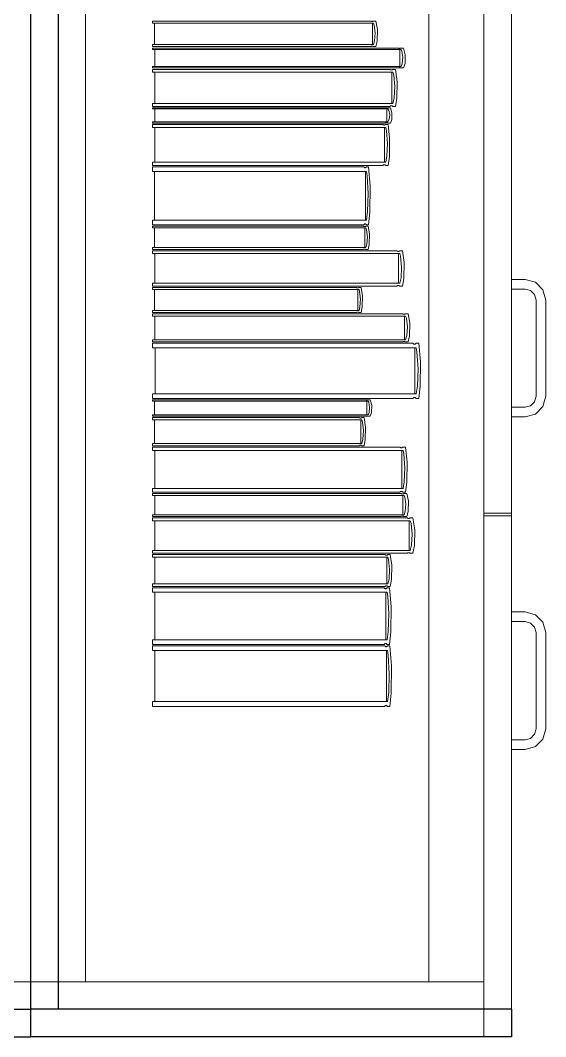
# Model space of a CAD drawing. Header units: inches. Extents: x -19 to 5698, y -728 to 92.
# Drawn here: x 223.204 to 223.586, y 33.485 to 34.224 of the extents above; entities that cross this region are included whole.
import ezdxf

# ---------------------------------------------------------------- set-up
doc = ezdxf.new("R2010")
doc.units = ezdxf.units.IN
doc.header["$MEASUREMENT"] = 0
doc.set_wipeout_variables(frame=1)
doc.linetypes.add('Wipeout_Contour', pattern=[1, 0, -1])
doc.layers.add('Interior - Mobiliario', color=7, linetype='Continuous')

msp = doc.modelspace()

# ---------------------------------------------------------------- linework, layer by layer
at = {"layer": 'Interior - Mobiliario', "color": 175, "linetype": 'Continuous', "lineweight": 13}
for p, q in [((223.23114, 34.96472), (223.23114, 33.50472)), ((223.54114, 33.50472), (223.54114, 34.96472)), ((223.25114, 33.52472), (223.25114, 34.94472)), ((223.50114, 34.94472), (223.50114, 33.52472)), ((223.54114, 33.52472), (223.54114, 34.94472)), ((223.54114, 34.22472), (223.54114, 33.86572)), ((223.56114, 34.22472), (223.56114, 33.86572)), ((223.4589, 34.22372), (223.29979, 34.22372)), ((223.29979, 34.22372), (223.29979, 34.22222)), ((223.29979, 34.22222), (223.46085, 34.22222)), ((223.30142, 34.22222), (223.30142, 34.20656)), ((223.45899, 34.22364), (223.4589, 34.22372)), ((223.4592, 34.22353), (223.45899, 34.22364)), ((223.45942, 34.22345), (223.4592, 34.22353)), ((223.45966, 34.22341), (223.45942, 34.22345)), ((223.4599, 34.2234), (223.45966, 34.22341)), ((223.46013, 34.22344), (223.4599, 34.2234)), ((223.46003, 34.20656), (223.46003, 34.22222)), ((223.46036, 34.22351), (223.46013, 34.22344)), ((223.46057, 34.22362), (223.46036, 34.22351)), ((223.46071, 34.22372), (223.46057, 34.22362)), ((223.46247, 34.22372), (223.46071, 34.22372)), ((223.46085, 34.22222), (223.46133, 34.22081)), ((223.46133, 34.22081), (223.46201, 34.21509)), ((223.46357, 34.2175), (223.46247, 34.22372)), ((223.46336, 34.20916), (223.46357, 34.2175)), ((223.46159, 34.20935), (223.46085, 34.20656)), ((223.46201, 34.21509), (223.46159, 34.20935)), ((223.46085, 34.20656), (223.29979, 34.20656)), ((223.29979, 34.20656), (223.29979, 34.20507)), ((223.29979, 34.20507), (223.4589, 34.20507)), ((223.47871, 34.20407), (223.29979, 34.20407)), ((223.29979, 34.20407), (223.29979, 34.20291)), ((223.29979, 34.20291), (223.48089, 34.20291)), ((223.30162, 34.20291), (223.30162, 34.19071)), ((223.4589, 34.20507), (223.45904, 34.20517)), ((223.45904, 34.20517), (223.45925, 34.20528)), ((223.45925, 34.20528), (223.45947, 34.20535)), ((223.45947, 34.20535), (223.45971, 34.20538)), ((223.45971, 34.20538), (223.45995, 34.20538)), ((223.45995, 34.20538), (223.46019, 34.20533)), ((223.46019, 34.20533), (223.46041, 34.20525)), ((223.46041, 34.20525), (223.46061, 34.20514)), ((223.46061, 34.20514), (223.46071, 34.20507)), ((223.46071, 34.20507), (223.46247, 34.20507)), ((223.46247, 34.20507), (223.46336, 34.20916)), ((223.47881, 34.20401), (223.47871, 34.20407)), ((223.47904, 34.20392), (223.47881, 34.20401)), ((223.47929, 34.20386), (223.47904, 34.20392)), ((223.47956, 34.20383), (223.47929, 34.20386)), ((223.47983, 34.20383), (223.47956, 34.20383)), ((223.48009, 34.20385), (223.47983, 34.20383)), ((223.47998, 34.19071), (223.47998, 34.20291)), ((223.48035, 34.20391), (223.48009, 34.20385)), ((223.48058, 34.20399), (223.48035, 34.20391)), ((223.48073, 34.20407), (223.48058, 34.20399)), ((223.48272, 34.20407), (223.48073, 34.20407)), ((223.48089, 34.20291), (223.48144, 34.20181)), ((223.48395, 34.19923), (223.48272, 34.20407)), ((223.48144, 34.20181), (223.4822, 34.19735)), ((223.4822, 34.19735), (223.48173, 34.19289)), ((223.48372, 34.19273), (223.48395, 34.19923)), ((223.48089, 34.19071), (223.29979, 34.19071)), ((223.29979, 34.19071), (223.29979, 34.18955)), ((223.29979, 34.18955), (223.47871, 34.18955)), ((223.47283, 34.18855), (223.29979, 34.18855)), ((223.29979, 34.18855), (223.29979, 34.1864)), ((223.47293, 34.18845), (223.47283, 34.18855)), ((223.47315, 34.18828), (223.47293, 34.18845)), ((223.47339, 34.18817), (223.47315, 34.18828)), ((223.47365, 34.18811), (223.47339, 34.18817)), ((223.47391, 34.1881), (223.47365, 34.18811)), ((223.47417, 34.18815), (223.47391, 34.1881)), ((223.47441, 34.18825), (223.47417, 34.18815)), ((223.47464, 34.18841), (223.47441, 34.18825)), ((223.47479, 34.18855), (223.47464, 34.18841)), ((223.47671, 34.18855), (223.47479, 34.18855)), ((223.4779, 34.17957), (223.47671, 34.18855)), ((223.47871, 34.18955), (223.47886, 34.18963)), ((223.47886, 34.18963), (223.47909, 34.18971)), ((223.47909, 34.18971), (223.47935, 34.18977)), ((223.47935, 34.18977), (223.47962, 34.18979)), ((223.47962, 34.18979), (223.47988, 34.18979)), ((223.47988, 34.18979), (223.48015, 34.18976)), ((223.48015, 34.18976), (223.4804, 34.18969)), ((223.4804, 34.18969), (223.48063, 34.18961)), ((223.48063, 34.18961), (223.48073, 34.18955)), ((223.48073, 34.18955), (223.48272, 34.18955)), ((223.48173, 34.19289), (223.48089, 34.19071)), ((223.48272, 34.18955), (223.48372, 34.19273)), ((223.29979, 34.1864), (223.47494, 34.1864)), ((223.47406, 34.1864), (223.30156, 34.1864)), ((223.30156, 34.1864), (223.30156, 34.16378)), ((223.47406, 34.16378), (223.47406, 34.1864)), ((223.47494, 34.1864), (223.47547, 34.18435)), ((223.47547, 34.18435), (223.47621, 34.1761)), ((223.47621, 34.1761), (223.47576, 34.16781)), ((223.47768, 34.16753), (223.4779, 34.17957)), ((223.47576, 34.16781), (223.47494, 34.16378)), ((223.47671, 34.16162), (223.47768, 34.16753)), ((223.47494, 34.16378), (223.29979, 34.16378)), ((223.29979, 34.16378), (223.29979, 34.16162)), ((223.29979, 34.16162), (223.47283, 34.16162)), ((223.46926, 34.16062), (223.29979, 34.16062)), ((223.29979, 34.16062), (223.29979, 34.15973)), ((223.29979, 34.15973), (223.47133, 34.15973)), ((223.30153, 34.15973), (223.30153, 34.1504)), ((223.30156, 34.16378), (223.47406, 34.16378)), ((223.46936, 34.16058), (223.46926, 34.16062)), ((223.46958, 34.16051), (223.46936, 34.16058)), ((223.46981, 34.16046), (223.46958, 34.16051)), ((223.47006, 34.16044), (223.46981, 34.16046)), ((223.47032, 34.16044), (223.47006, 34.16044)), ((223.47057, 34.16046), (223.47032, 34.16044)), ((223.47046, 34.1504), (223.47046, 34.15973)), ((223.47081, 34.1605), (223.47057, 34.16046)), ((223.47104, 34.16056), (223.47081, 34.1605)), ((223.47118, 34.16062), (223.47104, 34.16056)), ((223.47306, 34.16062), (223.47118, 34.16062)), ((223.47133, 34.15973), (223.47184, 34.15889)), ((223.47184, 34.15889), (223.47257, 34.15548)), ((223.47283, 34.16162), (223.47297, 34.16177)), ((223.47297, 34.16177), (223.4732, 34.16192)), ((223.47423, 34.15692), (223.47306, 34.16062)), ((223.4732, 34.16192), (223.47345, 34.16202)), ((223.47345, 34.16202), (223.47371, 34.16207)), ((223.47371, 34.16207), (223.47397, 34.16207)), ((223.47397, 34.16207), (223.47422, 34.162)), ((223.47422, 34.162), (223.47447, 34.16189)), ((223.47447, 34.16189), (223.47469, 34.16173)), ((223.47469, 34.16173), (223.47479, 34.16162)), ((223.47479, 34.16162), (223.47671, 34.16162)), ((223.47133, 34.1504), (223.29979, 34.1504)), ((223.29979, 34.1504), (223.29979, 34.14951)), ((223.47213, 34.15206), (223.47133, 34.1504)), ((223.47257, 34.15548), (223.47213, 34.15206)), ((223.47306, 34.14951), (223.47401, 34.15194)), ((223.47401, 34.15194), (223.47423, 34.15692)), ((223.29979, 34.14951), (223.46926, 34.14951)), ((223.46762, 34.14851), (223.29979, 34.14851)), ((223.29979, 34.14851), (223.29979, 34.14612)), ((223.29979, 34.14612), (223.46967, 34.14612)), ((223.30151, 34.14612), (223.30151, 34.12106)), ((223.46772, 34.14839), (223.46762, 34.14851)), ((223.46794, 34.14821), (223.46772, 34.14839)), ((223.46817, 34.14808), (223.46794, 34.14821)), ((223.46842, 34.14802), (223.46817, 34.14808)), ((223.46867, 34.14801), (223.46842, 34.14802)), ((223.46892, 34.14806), (223.46867, 34.14801)), ((223.46882, 34.12106), (223.46882, 34.14612)), ((223.46916, 34.14818), (223.46892, 34.14806)), ((223.46938, 34.14835), (223.46916, 34.14818)), ((223.46926, 34.14951), (223.4694, 34.14957)), ((223.46953, 34.14851), (223.46938, 34.14835)), ((223.4694, 34.14957), (223.46963, 34.14963)), ((223.47139, 34.14851), (223.46953, 34.14851)), ((223.46963, 34.14963), (223.46987, 34.14967)), ((223.46967, 34.14612), (223.47018, 34.14386)), ((223.46987, 34.14967), (223.47012, 34.14969)), ((223.47012, 34.14969), (223.47038, 34.14969)), ((223.47018, 34.14386), (223.4709, 34.13471)), ((223.47038, 34.14969), (223.47063, 34.14967)), ((223.47063, 34.14967), (223.47087, 34.14962)), ((223.47087, 34.14962), (223.47108, 34.14955)), ((223.47108, 34.14955), (223.47118, 34.14951)), ((223.47118, 34.14951), (223.47306, 34.14951)), ((223.47254, 34.13856), (223.47139, 34.14851)), ((223.47233, 34.12522), (223.47254, 34.13856)), ((223.4709, 34.13471), (223.47046, 34.12553)), ((223.46967, 34.12106), (223.29979, 34.12106)), ((223.29979, 34.12106), (223.29979, 34.11867)), ((223.47046, 34.12553), (223.46967, 34.12106)), ((223.47139, 34.11867), (223.47233, 34.12522)), ((223.29979, 34.11867), (223.46762, 34.11867)), ((223.45378, 34.11767), (223.29979, 34.11767)), ((223.29979, 34.11767), (223.29979, 34.1143)), ((223.29979, 34.1143), (223.45566, 34.1143)), ((223.30137, 34.1143), (223.30137, 34.07885)), ((223.45386, 34.11751), (223.45378, 34.11767)), ((223.45406, 34.11725), (223.45386, 34.11751)), ((223.45428, 34.11707), (223.45406, 34.11725)), ((223.45451, 34.11698), (223.45428, 34.11707)), ((223.45474, 34.11697), (223.45451, 34.11698)), ((223.45497, 34.11704), (223.45474, 34.11697)), ((223.45487, 34.07885), (223.45487, 34.1143)), ((223.45519, 34.11721), (223.45497, 34.11704)), ((223.45539, 34.11745), (223.45519, 34.11721)), ((223.45552, 34.11767), (223.45539, 34.11745)), ((223.45723, 34.11767), (223.45552, 34.11767)), ((223.45566, 34.1143), (223.45612, 34.1111)), ((223.45829, 34.1036), (223.45723, 34.11767)), ((223.46762, 34.11867), (223.46777, 34.11883)), ((223.46777, 34.11883), (223.46799, 34.119)), ((223.46799, 34.119), (223.46823, 34.11912)), ((223.46823, 34.11912), (223.46848, 34.11917)), ((223.46848, 34.11917), (223.46873, 34.11916)), ((223.46873, 34.11916), (223.46898, 34.1191)), ((223.46898, 34.1191), (223.46921, 34.11897)), ((223.46921, 34.11897), (223.46943, 34.11879)), ((223.46943, 34.11879), (223.46953, 34.11867)), ((223.46953, 34.11867), (223.47139, 34.11867)), ((223.45612, 34.1111), (223.45678, 34.09816)), ((223.45809, 34.08473), (223.45829, 34.1036)), ((223.45678, 34.09816), (223.45638, 34.08517)), ((223.45638, 34.08517), (223.45566, 34.07885)), ((223.45723, 34.07548), (223.45809, 34.08473)), ((223.45566, 34.07885), (223.29979, 34.07885)), ((223.29979, 34.07885), (223.29979, 34.07548)), ((223.45433, 34.07611), (223.45456, 34.07618)), ((223.45456, 34.07618), (223.45479, 34.07617)), ((223.45479, 34.07617), (223.45502, 34.07608)), ((223.29979, 34.07548), (223.45378, 34.07548)), ((223.4534, 34.07448), (223.29979, 34.07448)), ((223.29979, 34.07448), (223.29979, 34.07312)), ((223.29979, 34.07312), (223.45527, 34.07312)), ((223.30136, 34.07312), (223.30136, 34.05886)), ((223.45349, 34.07441), (223.4534, 34.07448)), ((223.45368, 34.07431), (223.45349, 34.07441)), ((223.4539, 34.07424), (223.45368, 34.07431)), ((223.45378, 34.07548), (223.45391, 34.07571)), ((223.45413, 34.0742), (223.4539, 34.07424)), ((223.45391, 34.07571), (223.45411, 34.07595)), ((223.45411, 34.07595), (223.45433, 34.07611)), ((223.45436, 34.0742), (223.45413, 34.0742)), ((223.45459, 34.07423), (223.45436, 34.0742)), ((223.45449, 34.05886), (223.45449, 34.07312)), ((223.45481, 34.07429), (223.45459, 34.07423)), ((223.45501, 34.07439), (223.45481, 34.07429)), ((223.45514, 34.07448), (223.45501, 34.07439)), ((223.45502, 34.07608), (223.45523, 34.0759)), ((223.45685, 34.07448), (223.45514, 34.07448)), ((223.45523, 34.0759), (223.45543, 34.07564)), ((223.45527, 34.07312), (223.45574, 34.07183)), ((223.45543, 34.07564), (223.45552, 34.07548)), ((223.45552, 34.07548), (223.45723, 34.07548)), ((223.45574, 34.07183), (223.4564, 34.06663)), ((223.4579, 34.06882), (223.45685, 34.07448)), ((223.4577, 34.06122), (223.4579, 34.06882)), ((223.456, 34.0614), (223.45527, 34.05886)), ((223.4564, 34.06663), (223.456, 34.0614)), ((223.45527, 34.05886), (223.29979, 34.05886)), ((223.29979, 34.05886), (223.29979, 34.0575)), ((223.29979, 34.0575), (223.4534, 34.0575)), ((223.47779, 34.0565), (223.29979, 34.0565)), ((223.29979, 34.0565), (223.29979, 34.05445)), ((223.29979, 34.05445), (223.47996, 34.05445)), ((223.30161, 34.05445), (223.30161, 34.0329)), ((223.4534, 34.0575), (223.45353, 34.05759)), ((223.45353, 34.05759), (223.45373, 34.05769)), ((223.45373, 34.05769), (223.45395, 34.05775)), ((223.45395, 34.05775), (223.45418, 34.05778)), ((223.45418, 34.05778), (223.45441, 34.05778)), ((223.45441, 34.05778), (223.45464, 34.05774)), ((223.45464, 34.05774), (223.45485, 34.05767)), ((223.45485, 34.05767), (223.45505, 34.05756)), ((223.45505, 34.05756), (223.45514, 34.0575)), ((223.45514, 34.0575), (223.45685, 34.0575)), ((223.45685, 34.0575), (223.4577, 34.06122)), ((223.47789, 34.0564), (223.47779, 34.0565)), ((223.47812, 34.05624), (223.47789, 34.0564)), ((223.47837, 34.05613), (223.47812, 34.05624)), ((223.47863, 34.05608), (223.47837, 34.05613)), ((223.4789, 34.05607), (223.47863, 34.05608)), ((223.47916, 34.05612), (223.4789, 34.05607)), ((223.47905, 34.0329), (223.47905, 34.05445)), ((223.47942, 34.05621), (223.47916, 34.05612)), ((223.47965, 34.05636), (223.47942, 34.05621)), ((223.4798, 34.0565), (223.47965, 34.05636)), ((223.48178, 34.0565), (223.4798, 34.0565)), ((223.47996, 34.05445), (223.4805, 34.0525)), ((223.483, 34.04794), (223.48178, 34.0565)), ((223.4805, 34.0525), (223.48126, 34.04463)), ((223.48277, 34.03647), (223.483, 34.04794)), ((223.48126, 34.04463), (223.4808, 34.03674)), ((223.47996, 34.0329), (223.29979, 34.0329)), ((223.29979, 34.0329), (223.29979, 34.03084)), ((223.4808, 34.03674), (223.47996, 34.0329)), ((223.48178, 34.03084), (223.48277, 34.03647)), ((223.57114, 34.03572), (223.56114, 34.03572)), ((223.56114, 34.03572), (223.56114, 34.02872)), ((223.57864, 34.03371), (223.57114, 34.03572)), ((223.58413, 34.02822), (223.57864, 34.03371)), ((223.29979, 34.03084), (223.47779, 34.03084)), ((223.44841, 34.02984), (223.29979, 34.02984)), ((223.29979, 34.02984), (223.29979, 34.02839)), ((223.29979, 34.02839), (223.45023, 34.02839)), ((223.30131, 34.02839), (223.30131, 34.01311)), ((223.44849, 34.02977), (223.44841, 34.02984)), ((223.44869, 34.02966), (223.44849, 34.02977)), ((223.4489, 34.02959), (223.44869, 34.02966)), ((223.44911, 34.02954), (223.4489, 34.02959)), ((223.44934, 34.02954), (223.44911, 34.02954)), ((223.44956, 34.02957), (223.44934, 34.02954)), ((223.44947, 34.01311), (223.44947, 34.02839)), ((223.44977, 34.02964), (223.44956, 34.02957)), ((223.44997, 34.02975), (223.44977, 34.02964)), ((223.45009, 34.02984), (223.44997, 34.02975)), ((223.45174, 34.02984), (223.45009, 34.02984)), ((223.45023, 34.02839), (223.45068, 34.02701)), ((223.45068, 34.02701), (223.45131, 34.02143)), ((223.45277, 34.02378), (223.45174, 34.02984)), ((223.47779, 34.03084), (223.47793, 34.03098)), ((223.47793, 34.03098), (223.47817, 34.03113)), ((223.47817, 34.03113), (223.47842, 34.03123)), ((223.47842, 34.03123), (223.47869, 34.03127)), ((223.47869, 34.03127), (223.47896, 34.03127)), ((223.47896, 34.03127), (223.47922, 34.03121)), ((223.47922, 34.03121), (223.47947, 34.0311)), ((223.47947, 34.0311), (223.4797, 34.03094)), ((223.4797, 34.03094), (223.4798, 34.03084)), ((223.4798, 34.03084), (223.48178, 34.03084)), ((223.56114, 34.02872), (223.57114, 34.02872)), ((223.57114, 34.02872), (223.57514, 34.02764)), ((223.57514, 34.02764), (223.57806, 34.02472)), ((223.57806, 34.02472), (223.57914, 34.02072)), ((223.58614, 34.02072), (223.58413, 34.02822)), ((223.45131, 34.02143), (223.45092, 34.01583)), ((223.45258, 34.01564), (223.45277, 34.02378)), ((223.57914, 34.02072), (223.57914, 33.95072)), ((223.58614, 33.95072), (223.58614, 34.02072)), ((223.45023, 34.01311), (223.29979, 34.01311)), ((223.29979, 34.01311), (223.29979, 34.01165)), ((223.29979, 34.01165), (223.44841, 34.01165)), ((223.48195, 34.01065), (223.29979, 34.01065)), ((223.29979, 34.01065), (223.29979, 34.00901)), ((223.44841, 34.01165), (223.44853, 34.01175)), ((223.44853, 34.01175), (223.44873, 34.01185)), ((223.44873, 34.01185), (223.44894, 34.01192)), ((223.44894, 34.01192), (223.44916, 34.01195)), ((223.44916, 34.01195), (223.44939, 34.01195)), ((223.44939, 34.01195), (223.44961, 34.01191)), ((223.44961, 34.01191), (223.44982, 34.01183)), ((223.44982, 34.01183), (223.45001, 34.01172)), ((223.45001, 34.01172), (223.45009, 34.01165)), ((223.45009, 34.01165), (223.45174, 34.01165)), ((223.45092, 34.01583), (223.45023, 34.01311)), ((223.45174, 34.01165), (223.45258, 34.01564)), ((223.48205, 34.01057), (223.48195, 34.01065)), ((223.48228, 34.01045), (223.48205, 34.01057)), ((223.48254, 34.01036), (223.48228, 34.01045)), ((223.48281, 34.01031), (223.48254, 34.01036)), ((223.48308, 34.01031), (223.48281, 34.01031)), ((223.48335, 34.01035), (223.48308, 34.01031)), ((223.48361, 34.01042), (223.48335, 34.01035)), ((223.48385, 34.01054), (223.48361, 34.01042)), ((223.48401, 34.01065), (223.48385, 34.01054)), ((223.48603, 34.01065), (223.48401, 34.01065)), ((223.48728, 34.00383), (223.48603, 34.01065)), ((223.29979, 34.00901), (223.48417, 34.00901)), ((223.30166, 34.00901), (223.30166, 33.99184)), ((223.48324, 33.99184), (223.48324, 34.00901)), ((223.48417, 34.00901), (223.48472, 34.00746)), ((223.48472, 34.00746), (223.4855, 34.00119)), ((223.48705, 33.99469), (223.48728, 34.00383)), ((223.48503, 33.9949), (223.48417, 33.99184)), ((223.4855, 34.00119), (223.48503, 33.9949)), ((223.48417, 33.99184), (223.29979, 33.99184)), ((223.29979, 33.99184), (223.29979, 33.9902)), ((223.29979, 33.9902), (223.48195, 33.9902)), ((223.48954, 33.9892), (223.29979, 33.9892)), ((223.29979, 33.9892), (223.29979, 33.986)), ((223.48195, 33.9902), (223.4821, 33.99031)), ((223.4821, 33.99031), (223.48234, 33.99043)), ((223.48234, 33.99043), (223.4826, 33.99051)), ((223.4826, 33.99051), (223.48287, 33.99054)), ((223.48287, 33.99054), (223.48314, 33.99054)), ((223.48314, 33.99054), (223.48341, 33.99049)), ((223.48341, 33.99049), (223.48367, 33.9904)), ((223.48367, 33.9904), (223.4839, 33.99028)), ((223.4839, 33.99028), (223.48401, 33.9902)), ((223.48401, 33.9902), (223.48603, 33.9902)), ((223.48603, 33.9902), (223.48705, 33.99469)), ((223.48965, 33.98905), (223.48954, 33.9892)), ((223.4899, 33.9888), (223.48965, 33.98905)), ((223.49016, 33.98863), (223.4899, 33.9888)), ((223.49044, 33.98854), (223.49016, 33.98863)), ((223.49073, 33.98853), (223.49044, 33.98854)), ((223.49101, 33.98861), (223.49073, 33.98853)), ((223.49128, 33.98876), (223.49101, 33.98861)), ((223.49153, 33.98899), (223.49128, 33.98876)), ((223.49169, 33.9892), (223.49153, 33.98899)), ((223.4938, 33.9892), (223.49169, 33.9892)), ((223.49511, 33.97584), (223.4938, 33.9892)), ((223.29979, 33.986), (223.49186, 33.986)), ((223.30173, 33.986), (223.30173, 33.95235)), ((223.49089, 33.95235), (223.49089, 33.986)), ((223.49186, 33.986), (223.49244, 33.98296)), ((223.49244, 33.98296), (223.49325, 33.97068)), ((223.49486, 33.95793), (223.49511, 33.97584)), ((223.49325, 33.97068), (223.49275, 33.95835)), ((223.49275, 33.95835), (223.49186, 33.95235)), ((223.4938, 33.94915), (223.49486, 33.95793)), ((223.49186, 33.95235), (223.29979, 33.95235)), ((223.29979, 33.95235), (223.29979, 33.94915)), ((223.57914, 33.95072), (223.57806, 33.94672)), ((223.58413, 33.94322), (223.58614, 33.95072)), ((223.29979, 33.94915), (223.48954, 33.94915)), ((223.45494, 33.94815), (223.29979, 33.94815)), ((223.29979, 33.94815), (223.29979, 33.94718)), ((223.29979, 33.94718), (223.45683, 33.94718)), ((223.30138, 33.94718), (223.30138, 33.93707)), ((223.45503, 33.9481), (223.45494, 33.94815)), ((223.45523, 33.94803), (223.45503, 33.9481)), ((223.45544, 33.94798), (223.45523, 33.94803)), ((223.45567, 33.94795), (223.45544, 33.94798)), ((223.45591, 33.94795), (223.45567, 33.94795)), ((223.45614, 33.94797), (223.45591, 33.94795)), ((223.45604, 33.93707), (223.45604, 33.94718)), ((223.45636, 33.94801), (223.45614, 33.94797)), ((223.45656, 33.94808), (223.45636, 33.94801)), ((223.45669, 33.94815), (223.45656, 33.94808)), ((223.45842, 33.94815), (223.45669, 33.94815)), ((223.45683, 33.94718), (223.4573, 33.94627)), ((223.4573, 33.94627), (223.45797, 33.94258)), ((223.45948, 33.94413), (223.45842, 33.94815)), ((223.45929, 33.93875), (223.45948, 33.94413)), ((223.48954, 33.94915), (223.4897, 33.94936)), ((223.4897, 33.94936), (223.48995, 33.94959)), ((223.48995, 33.94959), (223.49022, 33.94974)), ((223.49022, 33.94974), (223.49051, 33.94982)), ((223.49051, 33.94982), (223.49079, 33.94981)), ((223.49079, 33.94981), (223.49107, 33.94972)), ((223.49107, 33.94972), (223.49134, 33.94955)), ((223.49134, 33.94955), (223.49159, 33.9493)), ((223.49159, 33.9493), (223.49169, 33.94915)), ((223.49169, 33.94915), (223.4938, 33.94915)), ((223.57514, 33.94379), (223.57114, 33.94272)), ((223.57806, 33.94672), (223.57514, 33.94379)), ((223.57864, 33.93773), (223.58413, 33.94322)), ((223.45683, 33.93707), (223.29979, 33.93707)), ((223.29979, 33.93707), (223.29979, 33.93611)), ((223.29979, 33.93611), (223.45494, 33.93611)), ((223.45494, 33.93611), (223.45507, 33.93617)), ((223.45507, 33.93617), (223.45527, 33.93624)), ((223.45527, 33.93624), (223.45549, 33.93629)), ((223.45549, 33.93629), (223.45572, 33.93631)), ((223.45572, 33.93631), (223.45596, 33.93631)), ((223.45596, 33.93631), (223.45619, 33.93628)), ((223.45619, 33.93628), (223.45641, 33.93623)), ((223.45641, 33.93623), (223.45661, 33.93616)), ((223.45661, 33.93616), (223.45669, 33.93611)), ((223.45669, 33.93611), (223.45842, 33.93611)), ((223.45756, 33.93888), (223.45683, 33.93707)), ((223.45797, 33.94258), (223.45756, 33.93888)), ((223.45842, 33.93611), (223.45929, 33.93875)), ((223.56114, 33.94272), (223.56114, 33.93572)), ((223.57114, 33.94272), (223.56114, 33.94272)), ((223.56114, 33.93572), (223.57114, 33.93572)), ((223.57114, 33.93572), (223.57864, 33.93773)), ((223.45052, 33.93511), (223.29979, 33.93511)), ((223.29979, 33.93511), (223.29979, 33.93348)), ((223.29979, 33.93348), (223.45237, 33.93348)), ((223.30133, 33.93348), (223.30133, 33.91636)), ((223.45061, 33.93503), (223.45052, 33.93511)), ((223.4508, 33.93491), (223.45061, 33.93503)), ((223.45102, 33.93482), (223.4508, 33.93491)), ((223.45124, 33.93477), (223.45102, 33.93482)), ((223.45147, 33.93477), (223.45124, 33.93477)), ((223.45169, 33.93481), (223.45147, 33.93477)), ((223.45159, 33.91636), (223.45159, 33.93348)), ((223.45191, 33.93488), (223.45169, 33.93481)), ((223.4521, 33.935), (223.45191, 33.93488)), ((223.45223, 33.93511), (223.4521, 33.935)), ((223.45391, 33.93511), (223.45223, 33.93511)), ((223.45237, 33.93348), (223.45282, 33.93193)), ((223.45282, 33.93193), (223.45347, 33.92569)), ((223.45494, 33.92831), (223.45391, 33.93511)), ((223.45475, 33.9192), (223.45494, 33.92831)), ((223.45347, 33.92569), (223.45307, 33.91941)), ((223.45237, 33.91636), (223.29979, 33.91636)), ((223.29979, 33.91636), (223.29979, 33.91473)), ((223.29979, 33.91473), (223.45052, 33.91473)), ((223.48009, 33.91373), (223.29979, 33.91373)), ((223.29979, 33.91373), (223.29979, 33.91111)), ((223.45052, 33.91473), (223.45065, 33.91484)), ((223.45065, 33.91484), (223.45085, 33.91496)), ((223.45085, 33.91496), (223.45106, 33.91503)), ((223.45106, 33.91503), (223.45129, 33.91507)), ((223.45129, 33.91507), (223.45152, 33.91507)), ((223.45152, 33.91507), (223.45174, 33.91502)), ((223.45174, 33.91502), (223.45195, 33.91493)), ((223.45195, 33.91493), (223.45215, 33.91481)), ((223.45215, 33.91481), (223.45223, 33.91473)), ((223.45223, 33.91473), (223.45391, 33.91473)), ((223.45307, 33.91941), (223.45237, 33.91636)), ((223.45391, 33.91473), (223.45475, 33.9192)), ((223.48019, 33.9136), (223.48009, 33.91373)), ((223.48042, 33.9134), (223.48019, 33.9136)), ((223.48198, 33.91355), (223.48174, 33.91337)), ((223.48213, 33.91373), (223.48198, 33.91355)), ((223.48413, 33.91373), (223.48213, 33.91373)), ((223.48537, 33.90279), (223.48413, 33.91373)), ((223.29979, 33.91111), (223.48229, 33.91111)), ((223.30164, 33.91111), (223.30164, 33.88356)), ((223.48068, 33.91326), (223.48042, 33.9134)), ((223.48094, 33.91319), (223.48068, 33.91326)), ((223.48121, 33.91318), (223.48094, 33.91319)), ((223.48148, 33.91324), (223.48121, 33.91318)), ((223.48137, 33.88356), (223.48137, 33.91111)), ((223.48174, 33.91337), (223.48148, 33.91324)), ((223.48229, 33.91111), (223.48284, 33.90862)), ((223.48284, 33.90862), (223.48361, 33.89856)), ((223.48514, 33.88813), (223.48537, 33.90279)), ((223.48361, 33.89856), (223.48314, 33.88847)), ((223.48314, 33.88847), (223.48229, 33.88356)), ((223.48413, 33.88093), (223.48514, 33.88813)), ((223.48229, 33.88356), (223.29979, 33.88356)), ((223.29979, 33.88356), (223.29979, 33.88093)), ((223.29979, 33.88093), (223.48009, 33.88093)), ((223.48089, 33.87993), (223.29979, 33.87993)), ((223.29979, 33.87993), (223.29979, 33.87859)), ((223.29979, 33.87859), (223.4831, 33.87859)), ((223.30164, 33.87859), (223.30164, 33.86451)), ((223.48009, 33.88093), (223.48024, 33.88111)), ((223.48024, 33.88111), (223.48048, 33.8813)), ((223.48048, 33.8813), (223.48073, 33.88142)), ((223.48073, 33.88142), (223.481, 33.88148)), ((223.48099, 33.87987), (223.48089, 33.87993)), ((223.48122, 33.87976), (223.48099, 33.87987)), ((223.481, 33.88148), (223.48127, 33.88147)), ((223.48148, 33.87969), (223.48122, 33.87976)), ((223.48127, 33.88147), (223.48154, 33.8814)), ((223.48174, 33.87966), (223.48148, 33.87969)), ((223.48154, 33.8814), (223.48179, 33.88126)), ((223.48202, 33.87965), (223.48174, 33.87966)), ((223.48179, 33.88126), (223.48203, 33.88106)), ((223.48229, 33.87968), (223.48202, 33.87965)), ((223.48203, 33.88106), (223.48213, 33.88093)), ((223.48213, 33.88093), (223.48413, 33.88093)), ((223.48217, 33.86451), (223.48217, 33.87859)), ((223.48254, 33.87975), (223.48229, 33.87968)), ((223.48278, 33.87984), (223.48254, 33.87975)), ((223.48294, 33.87993), (223.48278, 33.87984)), ((223.48495, 33.87993), (223.48294, 33.87993)), ((223.4831, 33.87859), (223.48365, 33.87732)), ((223.48365, 33.87732), (223.48442, 33.87218)), ((223.48619, 33.87434), (223.48495, 33.87993)), ((223.48442, 33.87218), (223.48395, 33.86702)), ((223.48596, 33.86684), (223.48619, 33.87434)), ((223.4831, 33.86451), (223.29979, 33.86451)), ((223.29979, 33.86451), (223.29979, 33.86317)), ((223.29979, 33.86317), (223.48089, 33.86317)), ((223.48533, 33.86217), (223.29979, 33.86217)), ((223.29979, 33.86217), (223.29979, 33.86011)), ((223.48089, 33.86317), (223.48104, 33.86326)), ((223.48104, 33.86326), (223.48128, 33.86335)), ((223.48128, 33.86335), (223.48153, 33.86342)), ((223.48153, 33.86342), (223.4818, 33.86345)), ((223.4818, 33.86345), (223.48208, 33.86344)), ((223.48208, 33.86344), (223.48234, 33.8634)), ((223.48234, 33.8634), (223.4826, 33.86333)), ((223.4826, 33.86333), (223.48283, 33.86323)), ((223.48283, 33.86323), (223.48294, 33.86317)), ((223.48294, 33.86317), (223.48495, 33.86317)), ((223.48395, 33.86702), (223.4831, 33.86451)), ((223.48495, 33.86317), (223.48596, 33.86684)), ((223.48543, 33.86207), (223.48533, 33.86217)), ((223.48567, 33.86191), (223.48543, 33.86207)), ((223.48593, 33.8618), (223.48567, 33.86191)), ((223.48621, 33.86174), (223.48593, 33.8618)), ((223.48649, 33.86174), (223.48621, 33.86174)), ((223.48676, 33.86178), (223.48649, 33.86174)), ((223.48703, 33.86188), (223.48676, 33.86178)), ((223.48727, 33.86203), (223.48703, 33.86188)), ((223.48743, 33.86217), (223.48727, 33.86203)), ((223.48949, 33.86217), (223.48743, 33.86217)), ((223.49077, 33.85358), (223.48949, 33.86217)), ((223.56114, 33.86572), (223.54114, 33.86572)), ((223.56114, 33.86372), (223.54114, 33.86372)), ((223.29979, 33.86011), (223.48759, 33.86011)), ((223.30169, 33.86011), (223.30169, 33.83848)), ((223.48665, 33.83848), (223.48665, 33.86011)), ((223.48759, 33.86011), (223.48816, 33.85815)), ((223.48816, 33.85815), (223.48895, 33.85026)), ((223.48895, 33.85026), (223.48847, 33.84234)), ((223.49053, 33.84207), (223.49077, 33.85358)), ((223.48847, 33.84234), (223.48759, 33.83848)), ((223.48949, 33.83643), (223.49053, 33.84207)), ((223.48759, 33.83848), (223.29979, 33.83848)), ((223.29979, 33.83848), (223.29979, 33.83643)), ((223.29979, 33.83643), (223.48533, 33.83643)), ((223.4692, 33.83543), (223.29979, 33.83543)), ((223.29979, 33.83543), (223.29979, 33.83358)), ((223.29979, 33.83358), (223.47127, 33.83358)), ((223.30152, 33.83358), (223.30152, 33.81418)), ((223.46929, 33.83534), (223.4692, 33.83543)), ((223.46951, 33.8352), (223.46929, 33.83534)), ((223.46975, 33.8351), (223.46951, 33.8352)), ((223.47, 33.83504), (223.46975, 33.8351)), ((223.47026, 33.83504), (223.47, 33.83504)), ((223.47051, 33.83508), (223.47026, 33.83504)), ((223.4704, 33.81418), (223.4704, 33.83358)), ((223.47075, 33.83517), (223.47051, 33.83508)), ((223.47097, 33.8353), (223.47075, 33.83517)), ((223.47112, 33.83543), (223.47097, 33.8353)), ((223.473, 33.83543), (223.47112, 33.83543)), ((223.47127, 33.83358), (223.47178, 33.83183)), ((223.47416, 33.82772), (223.473, 33.83543)), ((223.48533, 33.83643), (223.48548, 33.83656)), ((223.48548, 33.83656), (223.48573, 33.83671)), ((223.48573, 33.83671), (223.48599, 33.83681)), ((223.48599, 33.83681), (223.48627, 33.83686)), ((223.48627, 33.83686), (223.48655, 33.83685)), ((223.48655, 33.83685), (223.48682, 33.83679)), ((223.48682, 33.83679), (223.48708, 33.83668)), ((223.48708, 33.83668), (223.48732, 33.83652)), ((223.48732, 33.83652), (223.48743, 33.83643)), ((223.48743, 33.83643), (223.48949, 33.83643)), ((223.47178, 33.83183), (223.4725, 33.82475)), ((223.4725, 33.82475), (223.47206, 33.81764)), ((223.47395, 33.8174), (223.47416, 33.82772)), ((223.47206, 33.81764), (223.47127, 33.81418)), ((223.473, 33.81233), (223.47395, 33.8174)), ((223.47127, 33.81418), (223.29979, 33.81418)), ((223.29979, 33.81418), (223.29979, 33.81233)), ((223.29979, 33.81233), (223.4692, 33.81233)), ((223.46862, 33.81133), (223.29979, 33.81133)), ((223.29979, 33.81133), (223.29979, 33.80804)), ((223.46872, 33.81117), (223.46862, 33.81133)), ((223.46894, 33.81092), (223.46872, 33.81117)), ((223.46917, 33.81075), (223.46894, 33.81092)), ((223.46942, 33.81065), (223.46917, 33.81075)), ((223.4692, 33.81233), (223.46934, 33.81246)), ((223.46934, 33.81246), (223.46956, 33.81259)), ((223.46968, 33.81064), (223.46942, 33.81065)), ((223.46956, 33.81259), (223.4698, 33.81268)), ((223.46993, 33.81072), (223.46968, 33.81064)), ((223.4698, 33.81268), (223.47006, 33.81272)), ((223.47017, 33.81088), (223.46993, 33.81072)), ((223.47006, 33.81272), (223.47031, 33.81271)), ((223.47039, 33.81111), (223.47017, 33.81088)), ((223.47031, 33.81271), (223.47056, 33.81266)), ((223.47053, 33.81133), (223.47039, 33.81111)), ((223.47241, 33.81133), (223.47053, 33.81133)), ((223.47056, 33.81266), (223.4708, 33.81256)), ((223.4708, 33.81256), (223.47102, 33.81242)), ((223.47102, 33.81242), (223.47112, 33.81233)), ((223.47112, 33.81233), (223.473, 33.81233)), ((223.47357, 33.79761), (223.47241, 33.81133)), ((223.29979, 33.80804), (223.47068, 33.80804)), ((223.30152, 33.80804), (223.30152, 33.77347)), ((223.46982, 33.77347), (223.46982, 33.80804)), ((223.47068, 33.80804), (223.4712, 33.80492)), ((223.4712, 33.80492), (223.47192, 33.7923)), ((223.47335, 33.7792), (223.47357, 33.79761)), ((223.47192, 33.7923), (223.47148, 33.77963)), ((223.56114, 33.79372), (223.57114, 33.79372)), ((223.56114, 33.78672), (223.56114, 33.79372)), ((223.57114, 33.79372), (223.57864, 33.79171)), ((223.57864, 33.79171), (223.58413, 33.78622)), ((223.57114, 33.78672), (223.56114, 33.78672)), ((223.57514, 33.78564), (223.57114, 33.78672)), ((223.57806, 33.78272), (223.57514, 33.78564)), ((223.57914, 33.77872), (223.57806, 33.78272)), ((223.58413, 33.78622), (223.58614, 33.77872)), ((223.47068, 33.77347), (223.29979, 33.77347)), ((223.29979, 33.77347), (223.29979, 33.77017)), ((223.47148, 33.77963), (223.47068, 33.77347)), ((223.47241, 33.77017), (223.47335, 33.7792)), ((223.57914, 33.70872), (223.57914, 33.77872)), ((223.58614, 33.77872), (223.58614, 33.70872)), ((223.29979, 33.77017), (223.46862, 33.77017)), ((223.46896, 33.76917), (223.29979, 33.76917)), ((223.29979, 33.76917), (223.29979, 33.76564)), ((223.29979, 33.76564), (223.47103, 33.76564)), ((223.30152, 33.76564), (223.30152, 33.72852)), ((223.46862, 33.77017), (223.46876, 33.7704)), ((223.46876, 33.7704), (223.46899, 33.77063)), ((223.46906, 33.769), (223.46896, 33.76917)), ((223.46899, 33.77063), (223.46923, 33.77079)), ((223.46928, 33.76873), (223.46906, 33.769)), ((223.46923, 33.77079), (223.46948, 33.77086)), ((223.46951, 33.76855), (223.46928, 33.76873)), ((223.46948, 33.77086), (223.46973, 33.77085)), ((223.46976, 33.76845), (223.46951, 33.76855)), ((223.46973, 33.77085), (223.46998, 33.77076)), ((223.47002, 33.76844), (223.46976, 33.76845)), ((223.46998, 33.77076), (223.47022, 33.77058)), ((223.47027, 33.76852), (223.47002, 33.76844)), ((223.47016, 33.72852), (223.47016, 33.76564)), ((223.47022, 33.77058), (223.47044, 33.77033)), ((223.47051, 33.76868), (223.47027, 33.76852)), ((223.47044, 33.77033), (223.47053, 33.77017)), ((223.47073, 33.76894), (223.47051, 33.76868)), ((223.47053, 33.77017), (223.47241, 33.77017)), ((223.47088, 33.76917), (223.47073, 33.76894)), ((223.47276, 33.76917), (223.47088, 33.76917)), ((223.47103, 33.76564), (223.47154, 33.76229)), ((223.47392, 33.75444), (223.47276, 33.76917)), ((223.47154, 33.76229), (223.47226, 33.74874)), ((223.4737, 33.73468), (223.47392, 33.75444)), ((223.47226, 33.74874), (223.47182, 33.73514)), ((223.47182, 33.73514), (223.47103, 33.72852)), ((223.47276, 33.72499), (223.4737, 33.73468)), ((223.47103, 33.72852), (223.29979, 33.72852)), ((223.29979, 33.72852), (223.29979, 33.72499)), ((223.29979, 33.72499), (223.46896, 33.72499)), ((223.46896, 33.72499), (223.4691, 33.72523)), ((223.4691, 33.72523), (223.46933, 33.72548)), ((223.46933, 33.72548), (223.46957, 33.72565)), ((223.46957, 33.72565), (223.46982, 33.72573)), ((223.46982, 33.72573), (223.47008, 33.72572)), ((223.47008, 33.72572), (223.47032, 33.72562)), ((223.47032, 33.72562), (223.47056, 33.72543)), ((223.47056, 33.72543), (223.47078, 33.72516)), ((223.47078, 33.72516), (223.47088, 33.72499)), ((223.47088, 33.72499), (223.47276, 33.72499)), ((223.57806, 33.70472), (223.57914, 33.70872)), ((223.58614, 33.70872), (223.58413, 33.70122)), ((223.56114, 33.70072), (223.57114, 33.70072)), ((223.56114, 33.69372), (223.56114, 33.70072)), ((223.57114, 33.70072), (223.57514, 33.70179)), ((223.57514, 33.70179), (223.57806, 33.70472)), ((223.58413, 33.70122), (223.57864, 33.69573)), ((223.57114, 33.69372), (223.56114, 33.69372)), ((223.57864, 33.69573), (223.57114, 33.69372)), ((223.25114, 33.52472), (223.50114, 33.52472)), ((223.50114, 33.52472), (223.54114, 33.52472)), ((223.23114, 33.50472), (223.54114, 33.50472))]:
    msp.add_line(p, q, dxfattribs=at)

# ---------------------------------------------------------------- next in the draw order: wipeouts: each hides what was drawn before it
at = {"color": 254, "linetype": 'Wipeout_Contour', "lineweight": 0, "ltscale": 6586.781146}
msp.add_wipeout([(223.23114, 33.50472), (223.23114, 34.96472), (223.21114, 34.96472), (223.21114, 33.50472)], dxfattribs=at).dxf.layer = 'Interior - Mobiliario'

# ---------------------------------------------------------------- next in the draw order: linework, layer by layer
at = {"layer": 'Interior - Mobiliario', "color": 175, "linetype": 'Continuous', "lineweight": 30}
for p, q in [((223.21114, 34.96472), (223.21114, 33.50472)), ((223.23114, 34.96472), (223.23114, 33.50472)), ((223.23114, 33.50472), (223.21114, 33.50472))]:
    msp.add_line(p, q, dxfattribs=at)
at = {"layer": 'Interior - Mobiliario', "color": 175, "linetype": 'Continuous', "lineweight": 13}
for p, q in [((223.21114, 34.96472), (223.21114, 33.50472)), ((223.23114, 33.50472), (223.23114, 34.96472)), ((223.21114, 34.94472), (223.21114, 33.52472)), ((223.21114, 33.52472), (223.25114, 33.52472)), ((223.21114, 33.50472), (223.23114, 33.50472))]:
    msp.add_line(p, q, dxfattribs=at)

# ---------------------------------------------------------------- next in the draw order: wipeouts: each hides what was drawn before it
at = {"color": 254, "linetype": 'Wipeout_Contour', "lineweight": 0, "ltscale": 6587.379504}
msp.add_wipeout([(223.56114, 33.48472), (223.56114, 33.50472), (223.21114, 33.50472), (223.21114, 33.48472)], dxfattribs=at).dxf.layer = 'Interior - Mobiliario'

# ---------------------------------------------------------------- next in the draw order: linework, layer by layer
at = {"layer": 'Interior - Mobiliario', "color": 175, "linetype": 'Continuous', "lineweight": 13}
for p, q in [((223.21114, 33.48472), (223.21114, 34.98472)), ((223.56114, 34.98472), (223.56114, 33.48472)), ((223.21114, 34.96472), (223.21114, 33.50472)), ((223.23114, 34.96472), (223.23114, 33.50472)), ((223.23114, 34.96472), (223.23114, 33.50472)), ((223.23114, 34.96472), (223.23114, 33.50472)), ((223.54114, 33.50472), (223.54114, 34.96472)), ((223.54114, 33.50472), (223.54114, 34.96472)), ((223.56114, 33.50472), (223.56114, 34.96472)), ((223.56114, 33.50472), (223.56114, 34.96472)), ((223.54114, 33.50472), (223.54114, 33.86372)), ((223.56114, 33.50472), (223.56114, 33.86372)), ((223.21114, 33.52472), (223.21114, 33.48472)), ((223.54114, 33.48472), (223.54114, 33.52472)), ((223.21114, 33.50472), (223.21114, 33.48472)), ((223.56114, 33.50472), (223.21114, 33.50472)), ((223.21114, 33.50472), (223.56114, 33.50472)), ((223.23114, 33.50472), (223.56114, 33.50472)), ((223.23114, 33.50472), (223.54114, 33.50472)), ((223.23114, 33.50472), (223.54114, 33.50472)), ((223.56114, 33.50472), (223.54114, 33.50472)), ((223.56114, 33.48472), (223.56114, 33.50472)), ((223.21114, 33.48472), (223.56114, 33.48472)), ((223.21114, 33.48472), (223.54114, 33.48472)), ((223.56114, 33.48472), (223.21114, 33.48472))]:
    msp.add_line(p, q, dxfattribs=at)
at = {"layer": 'Interior - Mobiliario', "color": 175, "linetype": 'Continuous', "lineweight": 30}
for p, q in [((223.56114, 33.50472), (223.21114, 33.50472)), ((223.21114, 33.50472), (223.21114, 33.48472)), ((223.56114, 33.50472), (223.56114, 33.48472)), ((223.56114, 33.48472), (223.21114, 33.48472))]:
    msp.add_line(p, q, dxfattribs=at)

# ---------------------------------------------------------------- next in the draw order: wipeouts: each hides what was drawn before it
at = {"color": 254, "linetype": 'Wipeout_Contour', "lineweight": 0, "ltscale": 6586.701164}
msp.add_wipeout([(223.19114, 33.50472), (223.21114, 33.50472), (223.21114, 34.96472), (223.19114, 34.96472)], dxfattribs=at).dxf.layer = 'Interior - Mobiliario'

# ---------------------------------------------------------------- next in the draw order: linework, layer by layer
at = {"layer": 'Interior - Mobiliario', "color": 175, "linetype": 'Continuous', "lineweight": 30}
for p in [(223.21114, 34.96472), (223.19114, 33.50472)]:
    msp.add_line(p, (223.21114, 33.50472), dxfattribs=at)
at = {"layer": 'Interior - Mobiliario', "color": 175, "linetype": 'Continuous', "lineweight": 13}
for p, q in [((223.21114, 34.96472), (223.21114, 33.50472)), ((223.21114, 34.94472), (223.21114, 33.52472)), ((223.21114, 33.52472), (223.17114, 33.52472)), ((223.21114, 33.50472), (223.19114, 33.50472))]:
    msp.add_line(p, q, dxfattribs=at)

# ---------------------------------------------------------------- next in the draw order: wipeouts: each hides what was drawn before it
at = {"color": 254, "linetype": 'Wipeout_Contour', "lineweight": 0, "ltscale": 6585.979793}
msp.add_wipeout([(222.86114, 33.48472), (223.21114, 33.48472), (223.21114, 33.50472), (222.86114, 33.50472)], dxfattribs=at).dxf.layer = 'Interior - Mobiliario'

# ---------------------------------------------------------------- next in the draw order: linework, layer by layer
at = {"layer": 'Interior - Mobiliario', "color": 175, "linetype": 'Continuous', "lineweight": 13}
for p, q in [((223.21114, 33.48472), (223.21114, 34.98472)), ((223.21114, 34.96472), (223.21114, 33.50472)), ((223.21114, 33.52472), (223.21114, 33.48472)), ((222.86114, 33.50472), (223.21114, 33.50472)), ((223.21114, 33.50472), (222.86114, 33.50472)), ((223.21114, 33.50472), (223.21114, 33.48472)), ((223.21114, 33.48472), (222.86114, 33.48472)), ((222.86114, 33.48472), (223.21114, 33.48472)), ((223.21114, 33.48472), (222.88114, 33.48472))]:
    msp.add_line(p, q, dxfattribs=at)
at = {"layer": 'Interior - Mobiliario', "color": 175, "linetype": 'Continuous', "lineweight": 30}
for p, q in [((222.86114, 33.50472), (223.21114, 33.50472)), ((223.21114, 33.50472), (223.21114, 33.48472)), ((222.86114, 33.48472), (223.21114, 33.48472))]:
    msp.add_line(p, q, dxfattribs=at)

doc.saveas('drawing.dxf')
